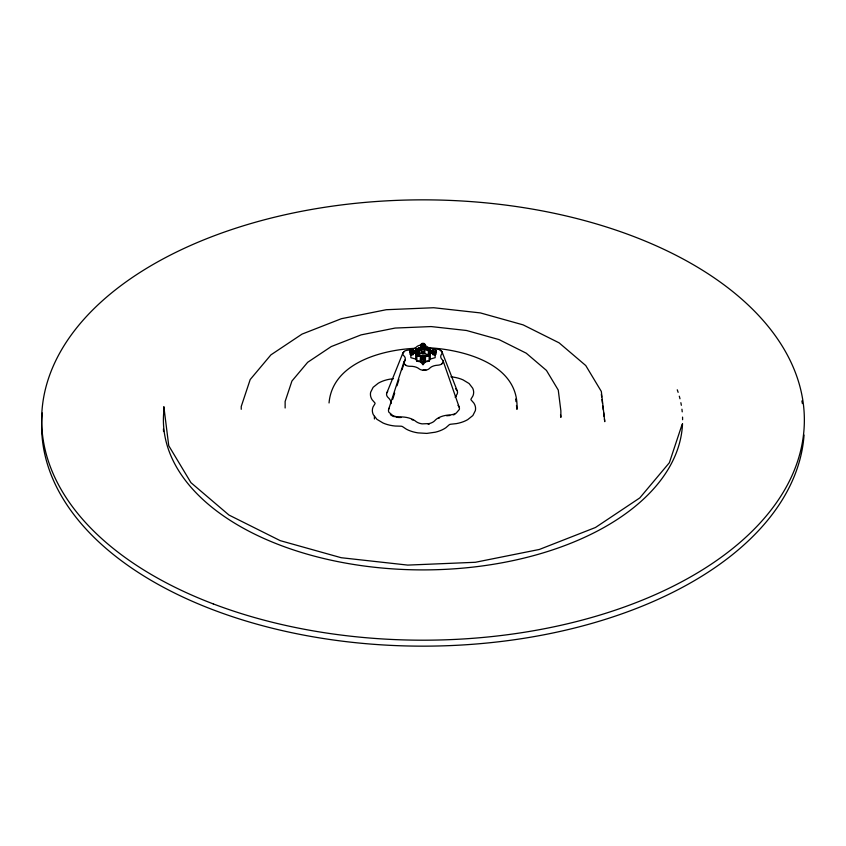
<?xml version="1.0" encoding="UTF-8"?>
<svg xmlns="http://www.w3.org/2000/svg" width="846" height="846" viewBox="0 0 846 846"><rect width="100%" height="100%" fill="white"/><g stroke="black" fill="none" stroke-linecap="round" stroke-linejoin="round"><path stroke-width="1.27" d="M412.584 352.37C413.472 354.146 407.751 352.465 410.67 350.931M409.982 352.401C411.04 347.198 409.824 355.235 410.416 351.111M410.469 352.888L410.204 350.847M422.588 343.487C421.107 343.434 421.171 347.082 421.625 344.639M421.128 345.644L421.816 344.417M424.237 357.953L424.184 359.275L421.816 359.275A1.671 0.962 0 0 1 421.329 358.598L421.52 357.604M424.195 356.726C425.802 358.461 420.726 358.894 421.583 356.927M417.258 355.436L421.509 356.314L421.128 358.598L421.329 358.048M423.412 343.487L424.375 343.91L424.671 345.644A1.671 0.962 0 0 0 424.184 344.967M424.586 358.048L423.412 358.926M424.375 357.594L424.618 359.138L424.491 356.314L428.742 355.436M424.872 358.048L423.486 359.635L423.412 358.196M433.776 352.507L435.584 352.031L435.33 350.931M435.394 350.889C435.88 356.452 436.441 346.003 435.394 352.803A1.671 0.962 0 0 1 434.21 353.089L433.459 352.433L434.21 352.486M436.081 352.116L435.838 352.666L435.658 352.052M392.734 399.291L394.67 393.136M396.996 385.755L398.921 379.6M402.019 369.755L405.118 359.91M388.737 409.083L403.965 361.929M682.151 424.29L669.376 462.709L639.798 497.913L595.457 527.502L539.367 549.456L475.336 562.283L407.74 565.096L341.192 557.715L280.216 540.647L228.959 515.045L190.942 482.664L168.735 445.694L163.849 406.672L163.849 411.209M421.382 345.105L419.563 345.348A6.197 3.574 0 0 0 416.581 346.849A10.3 5.943 0 0 1 408.079 350.149A6.197 3.574 0 0 0 404.547 351.175L402.918 352.909L386.643 393.422A11.146 6.44 0 0 0 388.018 397.461A18.538 10.702 0 0 1 391.138 403.605M386.855 392.861L387.69 391.434M416.369 349.927L415.809 350.54L415.968 349.853M416.666 349.461C417.374 349.969 414.952 349.345 417.258 349.461M413.387 351.661L416.052 350.889L416.687 349.8L420.864 348.108L422.165 346.606L413.451 351.64M413.451 352.243L420.864 348.711L422.165 347.209C422.693 345.073 419.711 348.309 421.403 347.495L421.35 346.585M428.023 355.627L429.218 353.586L429.525 354.844L429.609 351.661L428.414 349.599L424.84 348.912L423 346.797L421.16 348.912L414.561 352.19L414.561 353.258M415.048 352.877L422.387 348.129L428.023 349.821L429.218 352.38L430.952 352.877M416.782 352.38L419.637 350.011L421.509 349.652L422.387 348.129M428.023 356.145L429.218 354.104M429.345 354.389C429.387 352.719 430.286 355.214 429.197 354.241M429.8 353.194L429.98 354.062M428.414 355.849L429.948 353.353L432.93 352.761L429.609 353.787M416.348 353.871L415.703 353.11L415.703 359.074L416.93 361.179L420.568 361.887L423 364.679L425.432 361.887L429.07 361.179L429.229 354.95L428.288 355.109L428.626 355.711M428.89 355.172L429.525 354.432M429.948 353.956L428.742 356.039L428.742 355.013M429.07 361.179L430.297 359.074L430.297 353.11L429.831 354.326L429.345 353.977M443.082 362.426L441.453 364.161A6.197 3.574 0 0 1 437.921 365.186A10.3 5.943 0 0 0 429.419 368.486A6.197 3.574 0 0 1 426.437 369.988L422.492 370.146A6.197 3.574 0 0 1 419.193 368.888A10.3 5.943 0 0 0 409.982 366.286A6.197 3.574 0 0 1 406.239 365.546L404.039 363.653A6.197 3.574 0 0 1 404.261 361.369A10.3 5.943 0 0 0 403.563 355.468A6.197 3.574 0 0 1 402.802 353.226L404.187 351.428M413.451 352.602L416.391 353.787M424.417 344.766L424.375 343.91M424.618 345.348L424.671 345.644M432.549 351.64L429.948 350.889L428.742 348.806L425.136 348.108L423.835 346.606L425.432 347.907C427.473 347.399 426.86 348.785 427.251 347.843M413.197 352.803L416.052 353.353L417.586 355.849M413.916 352.317L413.736 352.951L413.609 350.91M414.455 352.475L414.265 353.11L414.984 352.623M415.513 352.782L415.323 353.417L416.052 352.93M420.864 348.108L420.822 347.198M420.864 348.711L421.139 347.378A1.872 1.079 0 0 1 423 346.321A1.872 1.079 0 0 1 424.872 347.399L425.432 347.495L423.941 346.585M421.668 346.765L421.086 346.892M417.173 355.426L422.08 352.793L422.08 347.854L423.92 347.854L423.92 352.793L424.84 353.85L428.414 354.548L428.414 349.599M424.65 357.234L424.597 356.335L425.178 356.621M424.861 356.441L425.432 355.912L425.432 361.887M424.332 357.054L425.136 356.134L429.07 355.627L429.948 353.353M424.65 356.822L424.332 356.642M425.432 355.912L424.861 356.029M424.184 357.763L425.432 356.335M423.486 359.635C423.973 358.366 420.748 359.085 423 359.127M423 358.228L423 359.677L422.165 359.434M441.813 363.907L443.198 362.109A6.197 3.574 0 0 0 442.437 359.867A10.3 5.943 0 0 1 441.739 353.966A6.197 3.574 0 0 0 441.961 351.682L439.761 349.789A6.197 3.574 0 0 0 436.018 349.049A10.3 5.943 0 0 1 426.807 346.448A6.197 3.574 0 0 0 424.459 345.39M413.218 354.559L413.599 351.978A1.872 1.079 0 0 0 413.408 351.164L413.451 353.205L413.408 352.179M435.584 351.302C433.924 353.459 432.74 348.996 433.416 350.783M420.568 355.912L421.086 356.927C421.276 354.474 419.584 359.275 420.568 361.887M416.052 353.353L416.93 355.627L420.864 356.134L421.35 357.234M410.469 352.338L412.224 352.507M417.247 348.711L418.114 348.964L417.533 348.541C417.141 350.424 417.3 347.41 418.4 348.806M418.389 348.044L419.447 348.383L419.119 347.769M418.685 348.224L419.447 347.96M424.068 346.881L423.941 346.162A1.872 1.079 0 0 1 422.514 346.278L421.932 346.458M424.65 346.585L424.385 346.278M415.862 353.385L416.021 353.649M419.457 354.252C420.05 345.792 415.132 357.023 417.258 355.013L416.771 355.362M426.342 347.664L426.014 347.854M417.078 352.877L419.457 351.502M417.3 353.004C421.572 348.087 418.061 361.284 419.373 349.25M416.655 353.977L416.655 354.389M426.796 348.171L426.796 347.759M416.803 354.241L416.317 354.59L416.993 351.143L422.08 348.362L428.414 350.117M427.706 348.351L427.706 347.928M417.11 354.76L416.623 355.109L416.962 354.495M428.161 348.023L427.378 348.129M428.288 348.298L429.229 348.88L428.615 348.52M428.742 348.393C429.821 348.626 430.688 351.904 430.804 350.445M418.157 355.193L417.829 355.806L418.611 355.278M429.535 348.986L429.535 349.398M419.066 355.785L419.066 355.362M429.842 349.927L429.049 348.912M419.51 355.457L418.728 355.563M429.662 350.381L429.842 349.514M419.965 355.955L419.965 355.542M420.42 355.627L419.627 355.732M431.333 350.593L431.016 351.196L431.862 350.752M432.391 350.91L432.401 351.428A1.872 1.079 0 0 0 432.592 352.243L432.782 354.559M421.816 358.725L421.678 359.36L422.207 358.841M432.084 351.09L432.549 351.227C432.687 355.214 432.761 350.826 429.948 351.492L430.297 350.297M410.849 350.635A1.872 1.079 0 0 0 410.469 350.804C410.173 352.634 413.303 350.804 412.806 352.264M414.138 350.752L414.984 351.196L414.667 350.593M415.196 350.445C415.227 351.809 415.872 348.964 416.052 351.492M414.455 350.931L414.984 350.783M415.513 350.625L416.052 350.477M416.782 351.862L415.048 352.37L415.048 353.596M429.948 352.93L430.804 353.374L430.487 352.782M432.084 352.317L432.391 352.919L432.592 352.243M431.862 352.655L431.016 352.623L431.545 352.888M430.297 359.074L435.151 357.668L435.151 353.871M423.941 347.188L422.165 347.209M412.626 352.412L411.791 352.486M423.486 359.095L424.184 358.725M419.584 347.685L420.399 348.192L420.06 347.59M425.58 355.627L426.373 356.155L426.035 355.542M426.934 355.362L426.934 355.785M427.843 355.193L427.843 355.606M427.272 355.563L426.49 355.457M428.171 355.383L427.389 355.278M429.07 355.214L428.288 355.109M427.537 356.272L425.136 356.737L425.136 355.722M426.024 361.253L428.414 360.798M428.224 424.332L429.186 424.153M436.018 351.291L435.838 352.666M393.443 378.722L389.551 379.23A27.284 15.757 0 0 0 378.31 383.185L373.128 387.32L370.654 392.216A27.284 15.757 0 0 0 372.134 399.767L374.746 402.728A2.443 1.417 0 0 1 374.884 403.912L373.001 407.053A27.284 15.757 0 0 0 373.308 414.646L376.904 419.309L383.016 422.989A27.284 15.757 0 0 0 395.082 426.024L400.835 426.194A2.443 1.417 0 0 1 402.685 426.722L406.45 429.239A27.284 15.757 0 0 0 417.998 432.877L426.786 433.406L435.362 432.19A27.284 15.757 0 0 0 445.948 427.674L449.089 424.893A2.443 1.417 0 0 1 450.791 424.227L456.449 423.603A27.284 15.757 0 0 0 467.69 419.648L472.872 415.523L475.346 410.627A27.284 15.757 0 0 0 473.866 403.077L471.254 400.116A2.443 1.417 0 0 1 471.116 398.921L472.999 395.791A27.284 15.757 0 0 0 472.692 388.187L469.096 383.534L462.984 379.843A27.284 15.757 0 0 0 450.918 376.808M420.092 345.253L421.509 345.083M425.908 370.083L423.042 370.199M423.582 345.602L421.382 345.348M415.629 348.277C382.075 349.726 332.467 362.892 329.041 402.96M422.387 348.647L428.023 350.339L429.218 352.38M422.08 352.793L423.92 352.793M422.08 362.543L423.92 362.543M411.791 352.655L410.849 352.507L410.997 351.64M411.304 353.163L411.791 351.756M428.531 347.738C464.105 349.705 519.529 364.161 516.959 409.348L516.472 405.488M427.251 348.256L429.07 348.615M424.068 346.458L423.835 347.209L425.136 348.711L428.742 349.409L429.948 351.492M417.374 355.299L416.771 354.95L416.93 361.179M418.463 356.272L420.864 356.737L420.864 355.722M417.586 360.798L419.976 361.253M429.948 350.477L430.487 350.625M431.016 350.783L431.545 350.931M429.948 350.889L432.613 351.661M429.609 351.661L431.439 352.19L431.439 353.258M429.218 351.862L430.952 352.37L430.952 353.596M414.265 352.687L414.794 352.845M415.703 359.074L410.849 357.668L410.849 353.871M416.052 350.889L415.703 350.297M421.35 347.008L421.625 343.91M440.174 350.011L441.771 351.376M405.826 365.335L404.229 363.96M390.366 414.646L392.089 415.767M421.763 346.289L421.329 345.105M421.414 358.048L421.879 358.693L421.879 357.964M410.109 351.576L410.849 353.057M420.568 356.335L421.816 357.763M455.634 388.758L457.136 390.651A11.146 6.44 0 0 1 456.724 394.754A18.538 10.702 0 0 0 455.201 397.387M429.504 349.705L429.683 349.25M429.81 350.223L429.99 349.768M417.977 355.627L416.782 353.586L416.623 354.685M416.782 354.104L417.977 356.145M416.052 353.956L417.258 356.039L417.173 352.941M441.961 351.682L457.136 390.651M443.135 360.956L459.241 407.328M601.347 394.289L601.675 396.89M601.992 399.502L602.489 403.405M602.807 406.017L603.304 409.929M603.632 412.531L604.118 416.444M604.446 419.045L604.763 421.657L601.347 391.487L585.77 365.557L559.1 342.841L523.156 324.885L480.38 312.914L433.702 307.733L386.294 309.71L341.382 318.709L302.033 334.107L270.932 354.855L250.194 379.547L241.237 406.503L241.237 409.295M560.538 414.773L560.866 417.364L560.866 410.839L558.265 390.08L546.453 370.421L526.223 353.184L498.96 339.563L466.527 330.49L431.122 326.567L395.156 328.058L361.094 334.879L331.251 346.564L307.669 362.3L291.933 381.028L285.134 401.469L285.134 407.994M515.669 399.058L515.997 401.628M435.743 350.604L435.743 351.809M435.584 350.392L435.584 352.031M435.003 351.64L435.003 352.37M434.622 351.725L434.622 352.454M434.21 351.756L434.21 353.205A1.872 1.079 0 0 0 435.531 352.888M433.797 351.725L433.776 353.057M433.533 351.661L433.533 352.391M433.194 350.149L433.194 350.879M428.615 348.108L428.742 349.409M425.908 347.579L425.57 348.192L425.432 347.495M425.178 347.198L425.136 348.711M424.84 348.912L424.84 353.85M424.533 344.132L424.618 345.898M424.597 356.335L424.618 359.138M424.322 344.333L424.322 344.882A1.872 1.079 0 0 1 424.872 345.644M424.184 346.056L424.184 348.161M424.121 357.964L424.121 358.693M423.793 358.112L423.793 358.841M423 351.925L423 357.033M423 360.882L423 364.679M422.588 358.196L422.588 358.926M422.207 358.112L422.059 359.529M421.805 344.957L421.816 348.161M421.668 356.642L421.625 358.503M421.467 344.132L421.382 345.898M421.16 348.912L421.16 353.85M418.971 349.081L418.749 348.256M418.675 351.566L418.675 354.051L418.432 351.418M416.993 350.635L417.11 355.172M416.666 349.038L416.687 350.403M412.584 351.64L412.626 352.962M412.467 350.022L412.467 350.752M412.203 351.725L412.224 353.057M411.378 351.725L411.378 352.454M410.416 350.392L410.416 352.031M374.408 416.391L374.408 418.982M438.334 418.463A18.538 10.702 0 0 1 439.539 417.85M446.688 415.798A18.538 10.702 0 0 1 449.861 415.513M682.521 423.645A259.595 149.879 0 0 1 410.067 569.718A259.595 149.879 0 0 1 164.145 408.713M677.265 389.805A259.595 149.879 0 0 1 678.132 392.343M679.296 396.192A259.595 149.879 0 0 1 679.983 398.783M680.861 402.685A259.595 149.879 0 0 1 681.347 405.297M681.929 409.221A259.595 149.879 0 0 1 682.214 411.854M682.553 417.099A259.595 149.879 0 0 1 682.595 419.722M401.184 417.469A18.538 10.702 0 0 0 399.566 417.49A11.146 6.44 0 0 1 396.013 417.141M411.695 419.521A18.538 10.702 0 0 1 412.954 420.092M394.352 416.729A11.146 6.44 0 0 1 392.84 416.158M804.038 435.034A381.356 220.172 0 0 1 403.954 645.879A381.356 220.172 0 0 1 42.3 413.038M801.881 400.941A381.356 220.172 0 0 1 802.378 403.563M163.574 431.523A259.595 149.879 0 0 1 163.447 428.901M455.571 397.049A18.538 10.702 0 0 1 456.079 396.171M454.852 414.339A11.146 6.44 0 0 1 453.308 414.889M389.276 408.089A11.146 6.44 0 0 0 388.864 412.192L392.84 415.598A11.146 6.44 0 0 0 399.566 416.93A18.538 10.702 0 0 1 416.137 421.615A11.146 6.44 0 0 0 422.091 423.867L429.186 423.592A11.146 6.44 0 0 0 434.548 420.885A18.538 10.702 0 0 1 449.861 414.942A11.146 6.44 0 0 0 456.227 413.102L459.357 409.411A11.146 6.44 0 0 0 457.982 405.382M435.151 349.906A1.872 1.079 0 0 1 435.288 351.735A1.872 1.079 0 0 1 432.369 351.037A1.872 1.079 0 0 1 434.696 349.8M435.151 352.93A1.872 1.079 0 0 1 435.531 354.633A1.872 1.079 0 0 1 432.592 354.411M435.531 352.338A1.872 1.079 0 0 1 434.21 352.655M411.304 349.8A1.872 1.079 0 0 1 413.631 351.037A1.872 1.079 0 0 1 410.712 351.735A1.872 1.079 0 0 1 410.849 349.906M413.408 354.411A1.872 1.079 0 0 1 410.469 354.633A1.872 1.079 0 0 1 410.849 352.93M410.469 351.354A1.872 1.079 0 0 1 410.849 351.185M424.322 344.47A1.872 1.079 0 0 1 424.872 345.231M423.486 343.328A1.872 1.079 0 0 1 424.533 344.988A1.872 1.079 0 0 1 421.467 344.988A1.872 1.079 0 0 1 422.514 343.328M424.322 359.582A1.872 1.079 0 0 1 423.793 361.327A1.872 1.079 0 0 1 421.139 360.438A1.872 1.079 0 0 1 423.486 359.296M421.678 359.36A1.872 1.079 0 0 1 421.128 358.598M421.678 358.81A1.872 1.079 0 0 1 421.128 358.048M213.245 603.896A381.356 220.172 0 0 0 803.7 432.962A381.356 220.172 0 0 0 252.055 223.207A381.356 220.172 0 0 0 213.245 603.896M421.678 358.08A1.872 1.079 0 0 0 424.808 357.594A1.872 1.079 0 0 0 422.514 356.272A1.872 1.079 0 0 0 421.678 358.08"/></g></svg>
